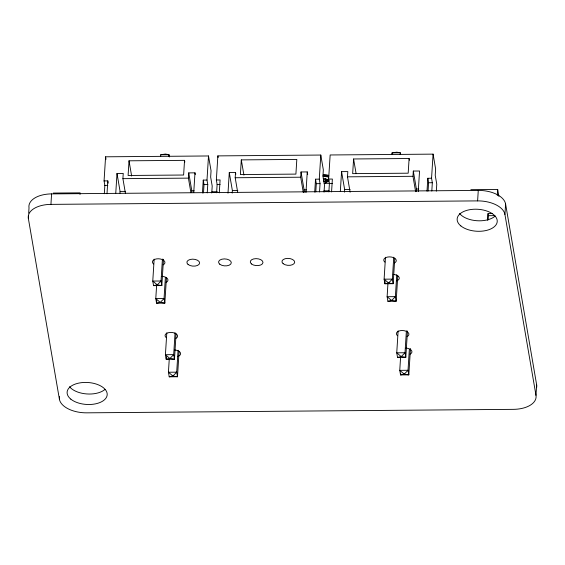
<?xml version="1.0" encoding="UTF-8"?>
<svg xmlns="http://www.w3.org/2000/svg" width="565" height="565" viewBox="0 0 565 565"><rect width="100%" height="100%" fill="white"/><g stroke="black" fill="none" stroke-linecap="round" stroke-linejoin="round"><path stroke-width="0.85" d="M28.681 213.146L29.013 207.906A25.1 13.744 3.6 0 1 51.592 193.894L478.273 190.412A25.1 13.744 3.6 0 1 505.597 204.014L536.651 384.857L535.987 395.338A25.1 13.744 3.6 0 1 513.408 409.35L86.728 412.831A25.1 13.744 3.6 0 1 59.403 399.229L28.349 218.387L28.518 215.766M28.349 218.387A25.1 13.744 3.6 0 1 50.935 204.375L51.592 193.894M59.403 399.229L59.572 396.609M80.004 194.424L80.103 192.856L53.279 193.075M104.313 193.724L104.836 185.398L104.066 180.913L105.584 156.809L208.506 155.968L211.056 170.807L210.66 177.092L212.2 186.069L211.769 192.983M106.997 193.774L107.809 180.885L104.066 180.913M115.761 193.237L117.004 173.476L123.241 173.42L122.909 178.66L125.409 193.195M119.978 193.138L120.084 191.422L117.004 173.476M129.025 160.806L128.1 175.475L183.618 175.023L184.543 160.354L129.025 160.806L131.638 176.054M154.153 259.144L152.776 281.066L153.56 285.643L161.83 285.579L163.483 259.264M160.608 156.519L160.721 154.768L165.418 154.054L168.992 154.697L169.387 156.985M156.611 285.445L155.785 298.603L156.569 303.179L164.839 303.108L166.442 277.669M156.738 300.545L156.569 303.179L160.262 302.402L164.839 303.108L164.055 298.532L165.383 277.486M162.423 259.074L161.046 281.003L161.83 285.579L157.254 284.866L153.56 285.643M168.879 156.449L168.992 154.697L160.721 154.768M166.802 332.778L165.418 354.707L166.209 359.276L174.472 359.213L176.075 333.774M166.371 356.649L166.209 359.276L169.895 358.5L174.472 359.213L173.688 354.636L175.072 332.707M169.26 359.079L168.434 372.236L169.218 376.813L177.488 376.742L179.084 351.31M190.906 192.658L188.413 178.13L188.738 172.89L194.982 172.841L195.271 174.55M178.081 350.244L176.697 372.173L177.488 376.742L172.911 376.036L169.218 376.813M191.712 192.58L191.825 190.836L188.738 172.89M193.731 192.601L194.982 172.841M202.44 192.99L203.252 180.101L206.995 180.073L207.765 184.557L207.242 192.884M203.499 192.912L204.022 184.586L203.252 180.101M206.995 180.073L208.506 155.968M216.593 192.806L217.122 184.48L216.353 179.995L217.864 155.891L320.793 155.05L323.342 169.888L322.947 176.181L324.487 185.151L324.049 192.072M219.284 192.856L220.096 179.967L216.353 179.995M227.992 193.181L229.284 172.558L235.527 172.509L235.817 174.218M232.208 193.082L232.37 190.504L229.284 172.558M237.688 192.277L235.195 177.749L235.527 172.509M241.304 159.888L240.386 174.564L295.905 174.105L296.823 159.436L241.304 159.888L243.925 175.136M303.334 192.594L300.693 177.212L301.025 171.972L307.261 171.922L307.699 174.486M303.942 192.538L304.104 189.918L301.025 171.972M305.962 192.545L307.261 171.922M314.726 192.079L315.531 179.183L319.274 179.154L320.044 183.639L319.522 191.966M315.779 191.994L316.301 183.674L315.531 179.183M319.274 179.154L320.793 155.05M324.282 176.421L324.381 174.846L326.556 175.037L328.703 175.369L328.604 176.937L323.187 176.372L323.286 174.804L324.381 174.846M325.376 176.499L325.475 174.924M325.454 183.286L325.384 179.458L323.667 179.472M326.457 176.612L326.556 175.037M327.538 176.76L327.636 175.185M328.879 191.888L329.402 183.569L328.632 179.077L330.151 154.972L433.08 154.132L435.622 168.97L435.227 175.263L436.773 184.232L436.335 191.154M331.563 191.938L332.375 179.049L328.632 179.077M340.328 191.408L341.571 171.64L347.807 171.591L347.482 176.831L350.123 192.213M344.488 192.164L344.65 189.586L341.571 171.64M353.591 158.97L352.666 173.646L408.184 173.194L409.109 158.518L353.591 158.97L356.063 173.37M385.485 257.252L384.108 279.181L384.892 283.757L393.162 283.687L394.758 258.254M391.941 154.633L392.054 152.875L396.75 152.169L400.324 152.811L400.585 154.337M385.055 281.123L384.892 283.757L388.586 282.98L393.162 283.687L392.378 279.11L393.756 257.188M387.943 283.552L387.117 296.71L387.901 301.286L396.171 301.223L397.774 275.784M400.211 154.563L400.324 152.811L392.054 152.875L392.315 154.4M396.764 274.717L395.387 296.646L396.171 301.223L391.594 300.509L387.901 301.286M398.127 330.885L396.75 352.814L397.534 357.391L405.804 357.32L407.464 331.012M400.585 357.193L399.759 370.35L400.55 374.92L408.813 374.856L410.473 348.541M400.656 373.168L400.55 374.92L404.236 374.143L408.813 374.856L408.029 370.28L409.357 349.227M415.621 191.676L412.98 176.294L413.312 171.054L419.548 171.004L418.248 191.627M406.397 330.822L405.02 352.751L405.804 357.32L401.228 356.614L397.534 357.391M416.228 191.62L416.391 189L413.312 171.054M427.006 191.161L427.818 178.272L431.561 178.236L432.331 182.728L431.808 191.048M428.065 191.076L428.588 182.756L427.818 178.272M431.561 178.236L433.08 154.132M535.987 395.338L504.933 214.495A25.1 13.744 3.6 0 0 477.616 200.893L478.273 190.412M487.63 220.272L488.047 213.619L492.101 213.584M488.139 219.849L488.047 213.619M497.292 195.469L497.673 189.445L470.85 189.663M504.933 214.495L505.597 204.014M323.229 178.427L325.574 178.413L325.8 182.629L328.583 179.599L326.669 179.225L325.8 182.629L328.872 180.955M327.636 179.395L325.8 182.629L328.894 180.306M122.909 178.66L188.413 178.13M235.195 177.749L300.693 177.212M347.482 176.831L412.98 176.294M323.568 181.047L325.285 181.033M323.689 181.732L325.398 181.718M324.176 183.335L329.388 183.293M104.836 185.398L107.83 185.377M204.022 184.586L207.765 184.557M217.122 184.48L220.117 184.458M316.301 183.674L320.044 183.639M329.402 183.569L332.397 183.54M428.588 182.756L432.331 182.728M120.084 191.422L125.543 191.373M191.825 190.836L194.162 190.815M232.37 190.504L237.83 190.462M304.104 189.918L306.442 189.897M344.65 189.586L350.109 189.543M416.391 189L418.729 188.985M212.009 191.768L217.292 191.719M323.879 190.85L329.169 190.808M50.935 204.375L477.616 200.893M488.4 215.689L494.891 215.632M325.687 179.098L326.669 179.225M497.673 189.445L498.86 196.345M409.109 158.518L409.399 160.213M325.384 179.458L325.631 183.639M217.864 155.891L218.147 157.536M184.543 160.354L184.833 162.049M105.584 156.809L106.008 159.281M107.809 180.885L108.19 183.124M325.899 180.066L325.97 182.403M405.875 348.075A6.272 3.432 3.6 0 1 411.482 350.484A6.272 3.432 3.6 0 1 410.119 354.121M397.548 335.737A6.272 3.432 3.6 0 1 398.735 331.111A6.272 3.432 3.6 0 1 407.309 331.874A6.272 3.432 3.6 0 1 407.111 336.585M384.899 262.103A6.272 3.432 3.6 0 1 386.086 257.478A6.272 3.432 3.6 0 1 394.66 258.233A6.272 3.432 3.6 0 1 394.462 262.951M536.651 384.857A25.1 13.744 3.6 0 1 536.63 387.555M393.233 274.435A6.272 3.432 3.6 0 1 399.017 277.14A6.272 3.432 3.6 0 1 396.651 280.833M174.543 349.961A6.272 3.432 3.6 0 1 180.334 352.666A6.272 3.432 3.6 0 1 177.968 356.353M166.216 337.63A6.272 3.432 3.6 0 1 167.402 333.004A6.272 3.432 3.6 0 1 175.976 333.76A6.272 3.432 3.6 0 1 175.779 338.477M161.901 276.327A6.272 3.432 3.6 0 1 167.508 278.743A6.272 3.432 3.6 0 1 166.145 282.373M104.977 389.44A20.079 10.996 3.6 0 1 86.615 393.932A20.079 10.996 3.6 0 1 69.53 386.714M495.018 216.211A20.079 10.996 3.6 0 1 476.648 220.71A20.079 10.996 3.6 0 1 459.564 213.492M153.574 263.996A6.272 3.432 3.6 0 1 154.761 259.363A6.272 3.432 3.6 0 1 163.334 260.126A6.272 3.432 3.6 0 1 163.137 264.837M161.046 281.003L157.254 284.866L152.776 281.066L161.046 281.003M164.055 298.532L160.262 302.402L155.785 298.603L164.055 298.532M173.688 354.636L169.895 358.5L165.418 354.707L173.688 354.636M176.697 372.173L172.911 376.036L168.434 372.236L176.697 372.173M392.378 279.11L388.586 282.98L384.108 279.181L392.378 279.11M395.387 296.646L391.594 300.509L387.117 296.71L395.387 296.646M405.02 352.751L401.228 356.614L396.75 352.814L405.02 352.751M408.029 370.28L404.236 374.143L399.759 370.35L408.029 370.28M283.129 263.678A6.377 3.489 3.6 0 0 294.104 263.594A6.377 3.489 3.6 0 0 287.712 258.375A6.377 3.489 3.6 0 0 283.129 263.678M70.816 399.137A20.079 10.996 3.6 0 0 105.387 398.855A20.079 10.996 3.6 0 0 85.258 382.427A20.079 10.996 3.6 0 0 70.816 399.137M460.849 225.915A20.079 10.996 3.6 0 0 495.427 225.633A20.079 10.996 3.6 0 0 475.292 209.205A20.079 10.996 3.6 0 0 460.849 225.915M188.06 264.455A6.377 3.489 3.6 0 0 199.035 264.371A6.377 3.489 3.6 0 0 192.644 259.151A6.377 3.489 3.6 0 0 188.06 264.455M219.75 264.201A6.377 3.489 3.6 0 0 230.725 264.109A6.377 3.489 3.6 0 0 224.333 258.897A6.377 3.489 3.6 0 0 219.75 264.201M251.439 263.94A6.377 3.489 3.6 0 0 262.414 263.848A6.377 3.489 3.6 0 0 256.023 258.636A6.377 3.489 3.6 0 0 251.439 263.94"/></g></svg>
